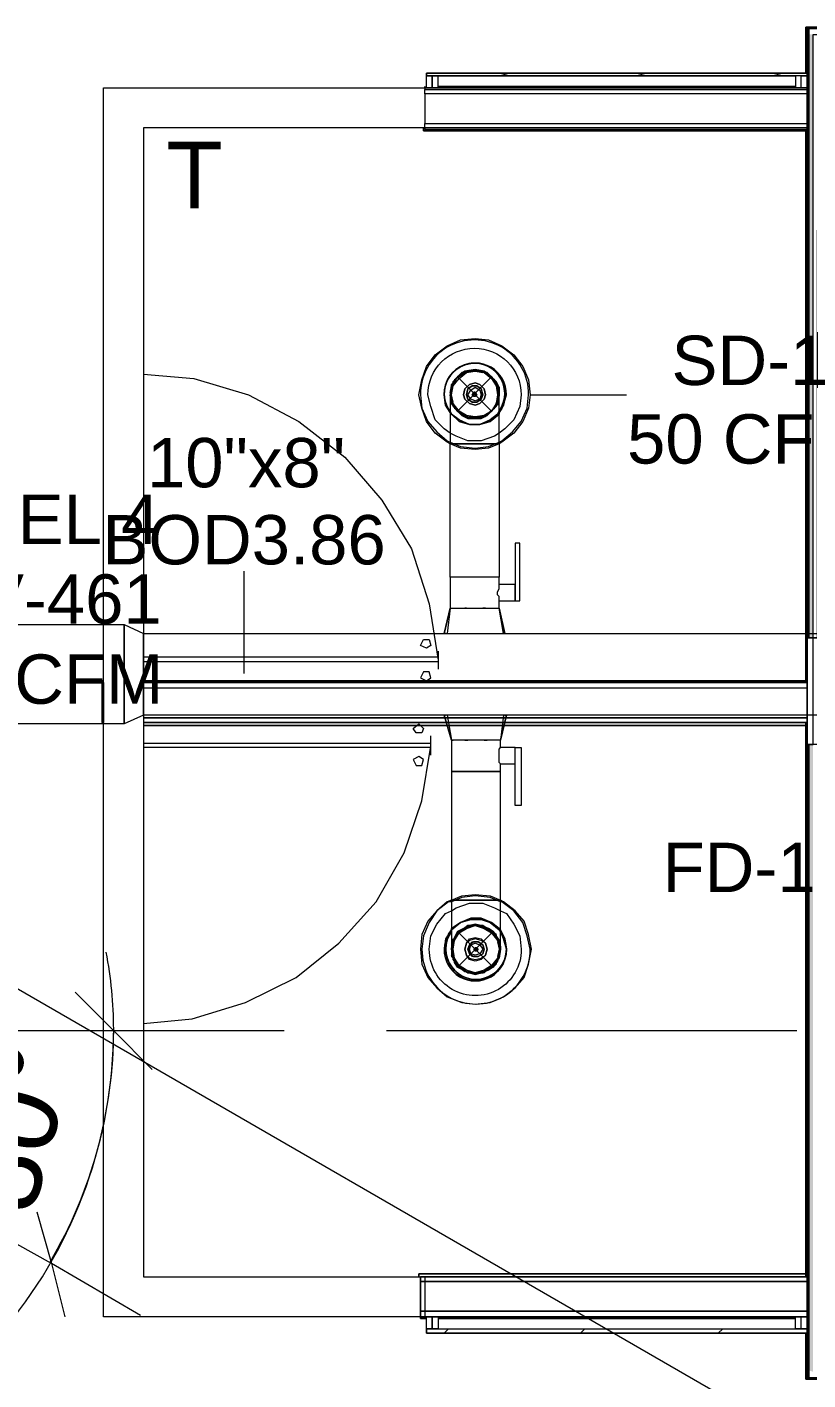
# Model space of a CAD drawing. Header units: metres. Extents: x 29 to 268, y -7 to 151.
# Drawn here: x 86.221 to 88.637, y 42.128 to 46.311 of the extents above; entities that cross this region are included whole.
import ezdxf

# ---------------------------------------------------------------- set-up
doc = ezdxf.new("R2010")
doc.units = ezdxf.units.M
doc.layers.add('HVAC - Ductos', color=5, linetype='Continuous', lineweight=50)
doc.layers.add('PDF2_Geometry', color=7, linetype='Continuous', true_color=0xaaaaaa)
doc.layers.add('PDF2_Solid Fills', color=7, linetype='Continuous', true_color=0xffffff)
doc.layers.add('PDF2_Text', color=7, linetype='Continuous')
doc.styles.add('PDF Helvetica', font='')
doc.styles.get('PDF Helvetica').set_extended_font_data('Helvetica')

msp = doc.modelspace()

# ---------------------------------------------------------------- hatches: boundary and pattern name
at = {"layer": 'PDF2_Solid Fills', "lineweight": 0, "transparency": 33554559}
h = msp.add_hatch(color=256, dxfattribs=at)
h.paths.add_polyline_path([(88.639, 44.4222), (88.6528, 44.4222), (88.6528, 46.2876), (88.639, 46.2876)])
h.paths.add_polyline_path([(88.639, 42.158), (88.6528, 42.1534), (88.6528, 42.1534), (88.6528, 44.0922), (88.639, 44.0922), (88.6344, 42.1855), (88.6344, 42.158)])

# ---------------------------------------------------------------- linework, layer by layer
at = {"layer": 'HVAC - Ductos', "lineweight": 0}
for points in [[(87.5299, 44.6101), (87.5299, 45.0226), (87.5207, 45.0272), (87.484, 45.0547), (87.4565, 45.0914), (87.4428, 45.1326), (87.4336, 45.1738), (87.4428, 45.2197), (87.4565, 45.261), (87.484, 45.2976), (87.5207, 45.3251), (87.562, 45.3434), (87.6078, 45.348), (87.649, 45.3434), (87.6903, 45.3251), (87.727, 45.2976), (87.7544, 45.261), (87.7728, 45.2197), (87.7774, 45.1738), (87.7728, 45.1326), (87.7544, 45.0914), (87.727, 45.0547), (87.6903, 45.0272), (87.6811, 45.0226), (87.6811, 44.6101), (87.672, 44.6101), (87.6582, 44.6101), (87.6444, 44.6101), (87.6261, 44.6101), (87.6078, 44.6101), (87.5848, 44.6101), (87.5665, 44.6101), (87.5528, 44.6101), (87.539, 44.6101), (87.5344, 44.6101)], [(87.672, 45.1464), (87.6582, 45.1234), (87.6353, 45.1096), (87.6078, 45.1051), (87.5803, 45.1096), (87.5574, 45.1234), (87.539, 45.1464), (87.5344, 45.1738), (87.539, 45.2014), (87.5574, 45.2242), (87.5803, 45.2426), (87.6078, 45.2472), (87.6353, 45.2426), (87.6582, 45.2242), (87.672, 45.2014), (87.6765, 45.1738)], [(87.6765, 45.1555), (87.672, 45.1372), (87.6582, 45.1234), (87.6444, 45.1096), (87.6261, 45.1051), (87.6078, 45.1005), (87.5848, 45.1051), (87.5711, 45.1096), (87.5528, 45.1234), (87.5436, 45.1372), (87.5344, 45.1555), (87.5344, 45.1738), (87.5344, 45.1968), (87.5436, 45.2105), (87.5528, 45.2288), (87.5711, 45.238), (87.5848, 45.2472), (87.6078, 45.2472), (87.6261, 45.2472), (87.6444, 45.238), (87.6582, 45.2288), (87.672, 45.2105), (87.6765, 45.1968), (87.6811, 45.1738)], [(87.5115, 45.1738), (87.5161, 45.1418), (87.5299, 45.1188), (87.5161, 45.1418)], [(87.5344, 45.1464), (87.5528, 45.1234), (87.5344, 45.1464), (87.5299, 45.1738)], [(87.5757, 45.1922), (87.5711, 45.1738), (87.5757, 45.1922), (87.5894, 45.206), (87.6078, 45.2105), (87.6215, 45.206), (87.6353, 45.1922), (87.6398, 45.1738), (87.6353, 45.1922), (87.6215, 45.206), (87.6078, 45.2105), (87.5894, 45.206)], [(87.6353, 45.1601), (87.6398, 45.1738), (87.6353, 45.1601), (87.6215, 45.1464), (87.6078, 45.1418), (87.5894, 45.1464), (87.5757, 45.1601), (87.5711, 45.1738), (87.5757, 45.1601), (87.5894, 45.1464), (87.6078, 45.1418), (87.6215, 45.1464)], [(87.5848, 45.1922), (87.5803, 45.1738), (87.5848, 45.1922), (87.5986, 45.2014), (87.6124, 45.2014), (87.6261, 45.1922), (87.6307, 45.1738), (87.6261, 45.1922), (87.6124, 45.2014), (87.5986, 45.2014)], [(87.6261, 45.1601), (87.6307, 45.1738), (87.6261, 45.1601), (87.6124, 45.151), (87.5986, 45.151), (87.5848, 45.1601), (87.5803, 45.1738), (87.5848, 45.1601), (87.5986, 45.151), (87.6124, 45.151)], [(87.6215, 45.1601), (87.6078, 45.1555), (87.594, 45.1601), (87.5848, 45.1738), (87.594, 45.1876), (87.6078, 45.1968), (87.6215, 45.1876), (87.6261, 45.1738)], [(87.6032, 45.1784), (87.5986, 45.1738), (87.6032, 45.183), (87.6078, 45.183), (87.6124, 45.1738), (87.6078, 45.1784)], [(87.6078, 45.1693), (87.6124, 45.1738), (87.6078, 45.1693), (87.6032, 45.1693), (87.5986, 45.1738), (87.6032, 45.1693)], [(87.6078, 45.1005), (87.6353, 45.1051), (87.6582, 45.1234), (87.6765, 45.1464), (87.6582, 45.1234), (87.6353, 45.1051), (87.6078, 45.1005), (87.5757, 45.1051)], [(87.6536, 45.0914), (87.6215, 45.0822), (87.5894, 45.0822), (87.5574, 45.0914), (87.5344, 45.1142), (87.5299, 45.1188), (87.5344, 45.1142), (87.5299, 45.1234), (87.5344, 45.1142), (87.5574, 45.096), (87.5894, 45.0822), (87.6215, 45.0822), (87.6536, 45.096), (87.6765, 45.1142), (87.6811, 45.1234), (87.6765, 45.1142), (87.6536, 45.096), (87.6215, 45.0822), (87.5894, 45.0822), (87.5574, 45.096), (87.5344, 45.1142), (87.5574, 45.0914), (87.5894, 45.0822), (87.6215, 45.0822), (87.6536, 45.0914), (87.6811, 45.1142), (87.6811, 45.1188), (87.6811, 45.1142)], [(87.6398, 44.5139), (87.6353, 44.5139), (87.6307, 44.5139), (87.6353, 44.5139)], [(85.6094, 44.4634), (86.5215, 44.4634), (86.5215, 44.1564), (85.6094, 44.1564)], [(86.5215, 44.4634), (86.5811, 44.4359), (86.5811, 44.1838), (86.5215, 44.1564)], [(88.6711, 44.1838), (86.5811, 44.1838), (86.5811, 44.4359), (88.6711, 44.4359)], [(87.5757, 44.1059), (87.5803, 44.1059), (87.5848, 44.1059), (87.5803, 44.1059)], [(87.7498, 43.9042), (87.7315, 43.9042), (87.7315, 44.083), (87.7498, 44.083)], [(87.594, 43.5559), (87.6261, 43.5559), (87.6582, 43.5422), (87.6811, 43.5238), (87.6857, 43.5193), (87.6811, 43.5238), (87.6582, 43.5422), (87.6261, 43.5559), (87.594, 43.5559), (87.562, 43.5422), (87.5344, 43.5238), (87.5344, 43.5193), (87.562, 43.5422)], [(87.5344, 43.5193), (87.5344, 43.5147), (87.5344, 43.5193), (87.5344, 43.5238), (87.562, 43.5422)], [(87.6811, 43.5193), (87.6536, 43.5422), (87.6261, 43.5513), (87.594, 43.5513), (87.562, 43.5422), (87.594, 43.5513), (87.6261, 43.5513), (87.6536, 43.5422), (87.6811, 43.5193), (87.6857, 43.5147)], [(85.8615, 43.5284), (88.5611, 41.9701), (87.8736, 40.783), (85.1786, 42.3413)], [(87.5436, 43.4872), (87.5574, 43.5101), (87.5803, 43.5238), (87.6078, 43.533), (87.6353, 43.5238), (87.6582, 43.5101), (87.6765, 43.4872), (87.6811, 43.4596), (87.6765, 43.4322), (87.6582, 43.4093), (87.6353, 43.3955), (87.6078, 43.3863), (87.5803, 43.3955), (87.5574, 43.4093), (87.5436, 43.4322), (87.539, 43.4596)], [(87.5803, 43.478), (87.5757, 43.4596), (87.5803, 43.478), (87.5894, 43.4918), (87.6078, 43.4963), (87.6261, 43.4918), (87.6398, 43.478), (87.6444, 43.4596), (87.6398, 43.478), (87.6261, 43.4872), (87.6078, 43.4918), (87.5894, 43.4872)], [(87.704, 43.4596), (87.6995, 43.4918), (87.6857, 43.5193), (87.6995, 43.4918)], [(87.5344, 43.4596), (87.539, 43.4322)], [(87.6398, 43.4413), (87.6444, 43.4596), (87.6398, 43.4413), (87.6261, 43.4276), (87.6078, 43.423), (87.5894, 43.4276), (87.5803, 43.4413), (87.5757, 43.4596), (87.5803, 43.4413), (87.5894, 43.4322), (87.6078, 43.4276), (87.6261, 43.4322)], [(87.5894, 43.4734), (87.5848, 43.4596), (87.5894, 43.4734), (87.5986, 43.4826), (87.617, 43.4826), (87.6307, 43.4734), (87.6353, 43.4596), (87.6307, 43.4734), (87.617, 43.4826), (87.6032, 43.4826)], [(87.6307, 43.4459), (87.6353, 43.4596), (87.6307, 43.4459), (87.617, 43.4368), (87.5986, 43.4368), (87.5894, 43.4459), (87.5848, 43.4596), (87.5894, 43.4459), (87.6032, 43.4368), (87.617, 43.4368)], [(87.594, 43.4734), (87.6078, 43.478), (87.6215, 43.4734), (87.6307, 43.4596), (87.6215, 43.4459), (87.6078, 43.4413), (87.594, 43.4459), (87.5894, 43.4596)], [(87.6078, 43.4642), (87.6032, 43.4596), (87.6078, 43.4642), (87.6124, 43.4642), (87.617, 43.4596), (87.6124, 43.455), (87.6078, 43.455), (87.6032, 43.4596), (87.6078, 43.455), (87.6124, 43.455), (87.6124, 43.4596), (87.6124, 43.4642)]]:
    msp.add_lwpolyline(points, close=True, dxfattribs=at)
for points in [[(87.6811, 45.0272), (87.6903, 45.0318), (87.7224, 45.0593), (87.7498, 45.0914), (87.7682, 45.1326), (87.7728, 45.1738, 1.013813), (87.4382, 45.1738), (87.4428, 45.1326), (87.4611, 45.0914), (87.4886, 45.0593), (87.5207, 45.0318), (87.5299, 45.0272)], [(87.5299, 45.0547), (87.5115, 45.0684), (87.484, 45.096), (87.4702, 45.1372), (87.4611, 45.1738, -0.994854), (87.7498, 45.1738), (87.7452, 45.1372), (87.727, 45.096), (87.6995, 45.0684), (87.6811, 45.0547)], [(87.5344, 43.6063), (87.5253, 43.6063), (87.4886, 43.5788), (87.4656, 43.5422), (87.4474, 43.5009), (87.4428, 43.4596, 1.013399), (87.7774, 43.4596), (87.7682, 43.5009), (87.7544, 43.5422), (87.727, 43.5788), (87.6903, 43.6063), (87.6857, 43.6063)], [(87.6857, 43.5788), (87.704, 43.5697), (87.727, 43.5376), (87.7452, 43.5009), (87.7498, 43.4596, -1.008089), (87.4656, 43.4596), (87.4702, 43.5009), (87.4886, 43.5376), (87.5161, 43.5697), (87.5344, 43.5788)], [(86.2924, 42.4926, 0.134174), (86.4894, 43.2122, 0.044301), (86.4665, 43.4505)]]:
    msp.add_lwpolyline(points, format="xyb", dxfattribs=at)
for points in [[(87.6811, 45.1188), (87.6949, 45.1418), (87.704, 45.1738, 1.019073), (87.5115, 45.1738), (87.5161, 45.1418), (87.5299, 45.1234, -1.404563), (87.6995, 45.1738), (87.6949, 45.1418), (87.6811, 45.1234, 1.404431), (87.5115, 45.1738, -1.420332)], [(87.5344, 43.5193), (87.5161, 43.4918), (87.5115, 43.4596, 1.018371), (87.704, 43.4596), (87.6949, 43.4918), (87.6857, 43.5147, -1.368662), (87.5161, 43.4596), (87.5207, 43.4918), (87.5344, 43.5147, 1.368662), (87.704, 43.4596, -1.435115)]]:
    msp.add_lwpolyline(points, format="xyb", close=True, dxfattribs=at)
for points in [[(87.672, 45.206), (87.6582, 45.2288), (87.6353, 45.2426), (87.6353, 45.2472), (87.6078, 45.2518), (87.5848, 45.2472), (87.5665, 45.2426), (87.5528, 45.2288), (87.539, 45.2151), (87.5344, 45.1968), (87.5299, 45.1738), (87.5299, 45.1693), (87.5344, 45.1555), (87.539, 45.1372), (87.5528, 45.1234), (87.5665, 45.1096), (87.5848, 45.1005), (87.6078, 45.1005), (87.5803, 45.1051), (87.5757, 45.1051), (87.5528, 45.1234), (87.5757, 45.1051)], [(87.5299, 45.1784), (87.5344, 45.2014), (87.539, 45.206), (87.5528, 45.2288), (87.5757, 45.2426), (87.5803, 45.2472), (87.6032, 45.2518)], [(87.539, 45.206), (87.5344, 45.206), (87.5344, 45.2014), (87.5344, 45.206), (87.539, 45.206), (87.539, 45.2151), (87.5528, 45.2288), (87.5665, 45.2426), (87.5757, 45.2426), (87.5757, 45.2472), (87.5803, 45.2472), (87.5757, 45.2472), (87.5757, 45.2426)], [(87.5528, 45.2288), (87.5344, 45.206)], [(87.539, 45.206), (87.5528, 45.2288), (87.5757, 45.2426)], [(87.5757, 45.2472), (87.5528, 45.2288)], [(87.6078, 45.2518), (87.5757, 45.2472)], [(87.5803, 45.2472), (87.5848, 45.2472), (87.6078, 45.2518), (87.6261, 45.2472), (87.6307, 45.2472), (87.6353, 45.2472), (87.6398, 45.2426), (87.6353, 45.2472), (87.6307, 45.2472)], [(87.5803, 45.2426), (87.6078, 45.2472), (87.6307, 45.2426)], [(87.6398, 45.1051), (87.6353, 45.1051), (87.6307, 45.1051), (87.6078, 45.1005), (87.6261, 45.1005), (87.6444, 45.1096), (87.6582, 45.1234), (87.672, 45.1372), (87.6811, 45.1555), (87.6811, 45.1693), (87.6811, 45.1738), (87.6811, 45.1968), (87.672, 45.2151), (87.6582, 45.2288), (87.6444, 45.2426), (87.6261, 45.2472), (87.6078, 45.2518), (87.6307, 45.2472)], [(87.6811, 45.1738), (87.6765, 45.206), (87.6582, 45.2288), (87.6353, 45.2472)], [(87.6353, 45.2426), (87.6444, 45.2426), (87.6582, 45.2288), (87.672, 45.2151), (87.6765, 45.206), (87.6765, 45.2014), (87.6811, 45.1968), (87.6811, 45.1738), (87.6811, 45.1693)], [(87.6398, 45.2426), (87.6582, 45.2288), (87.6765, 45.206), (87.6765, 45.2014), (87.6811, 45.1738), (87.6765, 45.151), (87.6765, 45.1464), (87.6765, 45.1418)], [(87.6444, 45.2426), (87.6444, 45.2426)], [(87.5344, 45.206), (87.5299, 45.1738)], [(87.5344, 45.2014), (87.5344, 45.1968), (87.5299, 45.1738), (87.5299, 45.1693)], [(87.5299, 45.1738), (87.5299, 45.1738)], [(87.5299, 45.1738), (87.5299, 45.1693), (87.5299, 45.151), (87.5299, 45.1234), (87.5299, 45.0822), (87.5299, 45.041), (87.5299, 45.0226), (87.5344, 45.0226), (87.539, 45.0226), (87.5528, 45.0226), (87.5665, 45.0226), (87.5848, 45.0226), (87.6078, 45.0226), (87.6261, 45.0226), (87.6444, 45.0226), (87.6582, 45.0226), (87.672, 45.0226), (87.6811, 45.0226), (87.6811, 45.0684), (87.6811, 45.1051), (87.6811, 45.1418), (87.6811, 45.1647), (87.6811, 45.1738)], [(87.5344, 45.206), (87.5344, 45.206)], [(87.539, 45.151), (87.5344, 45.1738), (87.539, 45.2014)], [(87.6765, 45.206), (87.6765, 45.2014)], [(87.6765, 45.2014), (87.6811, 45.1784)], [(87.6811, 45.1738), (87.6765, 45.1464), (87.6811, 45.1738)], [(87.7774, 45.1738), (88.0753, 45.1738)], [(87.539, 45.1418), (87.5344, 45.1464), (87.5344, 45.151)], [(87.5757, 45.1096), (87.5528, 45.1234), (87.539, 45.1464)], [(87.672, 45.1464), (87.6582, 45.1234), (87.6398, 45.1096)], [(87.5757, 45.1051), (87.5757, 45.1051)], [(87.6811, 45.0547), (87.6674, 45.0455), (87.6261, 45.0318), (87.5848, 45.0318), (87.5482, 45.0455), (87.5299, 45.0547)], [(87.5299, 45.0272), (87.562, 45.0134), (87.6078, 45.0088), (87.649, 45.0134), (87.6811, 45.0272)], [(87.6811, 45.0226), (87.649, 45.0088), (87.6078, 45.0042), (87.562, 45.0088), (87.5299, 45.0226)], [(87.6811, 45.0226), (87.672, 45.0226), (87.6582, 45.0226), (87.6444, 45.0226), (87.6261, 45.0226), (87.6078, 45.0226), (87.5848, 45.0226), (87.5665, 45.0226), (87.5528, 45.0226), (87.539, 45.0226), (87.5344, 45.0226), (87.5299, 45.0226)], [(87.5299, 44.5139), (87.5344, 44.5139), (87.539, 44.5139), (87.5528, 44.5139), (87.5665, 44.5139), (87.5848, 44.5139), (87.6078, 44.5139), (87.6261, 44.5139), (87.6444, 44.5139), (87.6582, 44.5139), (87.672, 44.5139), (87.6765, 44.5139), (87.6811, 44.5139), (87.6811, 44.5368), (87.7315, 44.5368), (87.7452, 44.5368), (87.7452, 44.7155), (87.7315, 44.7155), (87.7315, 44.5368), (87.7315, 44.5414), (87.7315, 44.5459), (87.7315, 44.5505), (87.7315, 44.5551), (87.7315, 44.5596), (87.7315, 44.5688), (87.7315, 44.5734), (87.7315, 44.578), (87.7315, 44.5826), (87.7315, 44.5872), (87.6811, 44.5872), (87.6811, 44.6101), (87.672, 44.6101), (87.6582, 44.6101), (87.6444, 44.6101), (87.6261, 44.6101), (87.6078, 44.6101), (87.5848, 44.6101), (87.5665, 44.6101), (87.5528, 44.6101), (87.539, 44.6101), (87.5344, 44.6101), (87.5299, 44.6101), (87.5299, 44.5139), (87.5115, 44.4359), (87.5299, 44.5139), (87.5207, 44.4359), (87.5299, 44.4359)], [(86.8928, 44.3122), (86.8928, 44.6284)], [(87.6811, 44.5368), (87.6811, 44.5414), (87.6811, 44.5505), (87.6765, 44.5551), (87.6765, 44.5642), (87.6811, 44.5734), (87.6811, 44.5826), (87.6811, 44.5872)], [(87.5344, 44.5139), (87.5344, 44.5139)], [(87.5528, 44.5139), (87.5528, 44.5139)], [(87.5711, 44.5139), (87.5757, 44.5139), (87.5803, 44.5139), (87.5757, 44.5139)], [(87.6032, 44.5139), (87.6078, 44.5139)], [(87.6444, 44.5139), (87.6582, 44.5139)], [(87.672, 44.5139), (87.6765, 44.5139)], [(87.6995, 44.4359), (87.6811, 44.5139), (87.6995, 44.4359)], [(87.6811, 44.5139), (87.6811, 44.5139)], [(87.6949, 44.4359), (87.6811, 44.5139)], [(87.5161, 44.4359), (87.5115, 44.4359), (87.5161, 44.4359)], [(87.5161, 44.4359), (87.5115, 44.4359), (87.5161, 44.4359)], [(87.5344, 44.4359), (87.5528, 44.4359), (87.5574, 44.4359), (87.562, 44.4359), (87.5711, 44.4359), (87.5848, 44.4359), (87.5894, 44.4359), (87.594, 44.4359), (87.617, 44.4359), (87.6215, 44.4359), (87.6261, 44.4359), (87.6398, 44.4359), (87.649, 44.4359), (87.6536, 44.4359), (87.6582, 44.4359), (87.6765, 44.4359)], [(87.6811, 44.4359), (87.6903, 44.4359), (87.6949, 44.4359), (87.6995, 44.4359)], [(87.6995, 44.4359), (87.6995, 44.4359)], [(87.6995, 44.1838), (87.704, 44.1838), (87.6857, 44.1059), (87.6811, 44.1059), (87.6765, 44.1059), (87.6628, 44.1059), (87.6444, 44.1059), (87.6261, 44.1059), (87.6078, 44.1059), (87.5894, 44.1059), (87.5711, 44.1059), (87.5528, 44.1059), (87.5436, 44.1059), (87.539, 44.1059), (87.5344, 44.1059), (87.5344, 44.0096), (87.5436, 44.0096), (87.5528, 44.0096), (87.5711, 44.0096), (87.5894, 44.0096), (87.6078, 44.0096), (87.6261, 44.0096), (87.6444, 44.0096), (87.6628, 44.0096), (87.6765, 44.0096), (87.6811, 44.0096), (87.6857, 44.0096), (87.6811, 44.0096), (87.6765, 44.0096), (87.6628, 44.0096), (87.6444, 44.0096), (87.6261, 44.0096), (87.6078, 44.0096), (87.5894, 44.0096), (87.5711, 44.0096), (87.5528, 44.0096), (87.5436, 44.0096), (87.5344, 44.0096), (87.5344, 43.6109), (87.5207, 43.6063), (87.4886, 43.5788), (87.4611, 43.5468), (87.4428, 43.5055), (87.4382, 43.4596), (87.4428, 43.4139), (87.4611, 43.3726), (87.4886, 43.3405), (87.5207, 43.313), (87.5665, 43.2947), (87.6078, 43.2901), (87.6536, 43.2947), (87.6949, 43.313), (87.7315, 43.3405), (87.759, 43.3726), (87.7728, 43.4139), (87.782, 43.4596), (87.7728, 43.5055), (87.759, 43.5468), (87.7315, 43.5788), (87.6949, 43.6063), (87.6857, 43.6109), (87.6857, 44.0096), (87.6857, 44.0326), (87.7315, 44.0326), (87.7315, 44.0372), (87.7315, 44.0418), (87.7315, 44.0464), (87.7315, 44.0509), (87.7315, 44.0601), (87.7315, 44.0647), (87.7315, 44.0693), (87.7315, 44.0784), (87.7315, 44.083), (87.6857, 44.083), (87.6857, 44.1059), (87.6811, 44.1059), (87.6765, 44.1059)], [(87.5344, 44.1838), (87.5253, 44.1838), (87.5207, 44.1838), (87.5161, 44.1838), (87.5115, 44.1838), (87.5161, 44.1838), (87.5115, 44.1838), (87.5161, 44.1838)], [(87.5115, 44.1838), (87.5344, 44.1059), (87.5115, 44.1838)], [(87.5207, 44.1838), (87.5344, 44.1059), (87.539, 44.1059)], [(87.5574, 44.1838), (87.5528, 44.1838), (87.539, 44.1838)], [(87.6949, 44.1838), (87.6857, 44.1059), (87.704, 44.1838), (87.6995, 44.1838), (87.6949, 44.1838), (87.6811, 44.1838), (87.6628, 44.1838), (87.6582, 44.1838), (87.6536, 44.1838), (87.6444, 44.1838), (87.6307, 44.1838), (87.6261, 44.1838), (87.6215, 44.1838), (87.5986, 44.1838), (87.594, 44.1838), (87.5894, 44.1838), (87.5757, 44.1838), (87.5665, 44.1838), (87.562, 44.1838)], [(87.5574, 44.1059), (87.5528, 44.1059)], [(87.6124, 44.1059), (87.6078, 44.1059)], [(87.6628, 44.1059), (87.6398, 44.1059), (87.6353, 44.1059), (87.6398, 44.1059), (87.6444, 44.1059)], [(87.6857, 44.0326), (87.6811, 44.0372), (87.6811, 44.0464), (87.6811, 44.0555), (87.6811, 44.0647), (87.6811, 44.0693), (87.6811, 44.0784), (87.6857, 44.083)], [(87.5344, 43.6109), (87.5665, 43.6246), (87.6078, 43.6292), (87.6536, 43.6246), (87.6857, 43.6109)], [(87.6857, 43.6063), (87.6536, 43.6201), (87.6078, 43.6246), (87.5665, 43.6201), (87.5344, 43.6063)], [(87.6857, 43.4596), (87.6857, 43.4642), (87.6857, 43.4826), (87.6857, 43.5147), (87.6857, 43.5513), (87.6857, 43.5926), (87.6857, 43.6109), (87.6811, 43.6109), (87.6765, 43.6109), (87.6628, 43.6109), (87.6444, 43.6109), (87.6261, 43.6109), (87.6078, 43.6109), (87.5894, 43.6109), (87.5711, 43.6109), (87.5528, 43.6109), (87.5436, 43.6109), (87.5344, 43.6109), (87.5344, 43.5697), (87.5344, 43.5284), (87.5344, 43.4963), (87.5344, 43.4734), (87.5344, 43.4596)], [(87.5344, 43.6109), (87.5436, 43.6109), (87.5528, 43.6109), (87.5711, 43.6109), (87.5894, 43.6109), (87.6078, 43.6109), (87.6261, 43.6109), (87.6444, 43.6109), (87.6628, 43.6109), (87.6765, 43.6109), (87.6811, 43.6109), (87.6857, 43.6109)], [(87.5344, 43.5788), (87.5482, 43.588), (87.5894, 43.6018), (87.6307, 43.6018), (87.6674, 43.588), (87.6857, 43.5788)], [(87.5757, 43.5284), (87.5803, 43.5284), (87.5848, 43.5284), (87.6078, 43.533), (87.6261, 43.5284), (87.6444, 43.5238), (87.6628, 43.5101), (87.672, 43.4963), (87.6811, 43.478), (87.6765, 43.4963), (87.6628, 43.5147), (87.649, 43.5238), (87.6261, 43.533), (87.6078, 43.5376), (87.5894, 43.533), (87.5711, 43.5238), (87.5528, 43.5147), (87.5436, 43.4963), (87.5344, 43.478), (87.5344, 43.4688)], [(87.539, 43.4368), (87.5344, 43.4596), (87.539, 43.478), (87.5436, 43.4963), (87.5574, 43.5101), (87.5711, 43.5238), (87.5894, 43.5284), (87.6078, 43.533), (87.6353, 43.5284), (87.6398, 43.5284), (87.6078, 43.5376), (87.6398, 43.5284), (87.6628, 43.5147), (87.6811, 43.4872), (87.6765, 43.4918), (87.6628, 43.5101), (87.6398, 43.5238)], [(87.539, 43.4872), (87.5528, 43.5147), (87.5803, 43.5284), (87.6078, 43.5376), (87.5803, 43.5284), (87.5528, 43.5147), (87.539, 43.4872), (87.5344, 43.4596), (87.5344, 43.4642)], [(87.5436, 43.4918), (87.5574, 43.5101), (87.5757, 43.5238)], [(87.6398, 43.5284), (87.6398, 43.5284)], [(87.6811, 43.4872), (87.6628, 43.5147), (87.6398, 43.5284)], [(87.539, 43.4826), (87.5344, 43.4596), (87.539, 43.4872), (87.539, 43.4918)], [(87.6857, 43.4688), (87.6811, 43.478), (87.6811, 43.4596), (87.6811, 43.4413), (87.672, 43.423), (87.6628, 43.4093), (87.6444, 43.3955), (87.6261, 43.3863), (87.6078, 43.3863), (87.5894, 43.3863), (87.5711, 43.3955), (87.5574, 43.4093), (87.5436, 43.423), (87.5344, 43.4413)], [(87.5344, 43.4688), (87.5344, 43.4596), (87.5344, 43.4413)], [(87.5436, 43.4184), (87.5436, 43.423), (87.539, 43.4413), (87.5344, 43.4596), (87.5344, 43.4413), (87.5344, 43.4368)], [(87.5344, 43.4596), (87.5344, 43.4596)], [(87.539, 43.4872), (87.539, 43.4872)], [(87.5574, 43.4047), (87.5757, 43.3909), (87.5803, 43.3909), (87.6078, 43.3818), (87.6261, 43.3863), (87.6444, 43.3955), (87.6628, 43.4047), (87.6811, 43.4322), (87.6857, 43.4596), (87.6811, 43.4322), (87.6765, 43.4276), (87.6628, 43.4093), (87.6398, 43.3955)], [(87.6765, 43.4826), (87.6811, 43.4596), (87.6765, 43.4368)], [(87.6857, 43.4688), (87.6857, 43.4596), (87.6811, 43.4413), (87.6811, 43.4322), (87.6765, 43.4276), (87.6765, 43.423)], [(87.6857, 43.4642), (87.6857, 43.4596), (87.6811, 43.4413), (87.6765, 43.423)], [(87.6811, 43.4872), (87.6811, 43.4872)], [(87.6857, 43.4596), (87.6811, 43.4872), (87.6857, 43.4596)], [(87.6857, 43.4596), (87.6857, 43.4596)], [(87.6857, 43.4596), (87.6857, 43.4596)], [(87.5436, 43.423), (87.539, 43.4276), (87.539, 43.4322), (87.5344, 43.4368)], [(87.5436, 43.423), (87.5528, 43.4047), (87.539, 43.4322), (87.539, 43.4276), (87.5528, 43.4047)], [(87.539, 43.4276), (87.539, 43.4322)], [(87.5757, 43.3955), (87.5574, 43.4093), (87.5436, 43.4276)], [(87.5757, 43.3909), (87.5803, 43.3909), (87.5848, 43.3863), (87.5803, 43.3909), (87.5757, 43.3909), (87.5711, 43.3955), (87.5528, 43.4047), (87.5436, 43.4184)], [(87.6765, 43.4276), (87.6628, 43.4047), (87.6398, 43.3909), (87.6078, 43.3818), (87.5894, 43.3863), (87.5711, 43.3955), (87.5528, 43.4047), (87.5803, 43.3909)], [(87.672, 43.4184), (87.6765, 43.423), (87.6628, 43.4047), (87.6398, 43.3909), (87.6353, 43.3909), (87.6078, 43.3863), (87.5848, 43.3909)], [(87.672, 43.4184), (87.6628, 43.4047), (87.649, 43.3955), (87.6398, 43.3909), (87.6353, 43.3863), (87.6398, 43.3909)], [(87.6811, 43.4322), (87.6765, 43.4276)], [(87.5803, 43.3909), (87.5894, 43.3863), (87.6078, 43.3818), (87.6261, 43.3863), (87.6353, 43.3909)], [(87.6353, 43.3863), (87.6078, 43.3818), (87.5848, 43.3863)], [(87.5894, 43.3863), (87.5894, 43.3863)], [(86.3702, 43.3268), (86.4894, 43.2076), (86.6086, 43.0884)], [(86.8057, 43.2076), (86.4894, 43.2076), (86.2511, 43.2076)], [(86.2511, 42.6484), (86.2969, 42.488), (86.3382, 42.323)], [(86.5719, 42.3276), (86.2969, 42.488), (86.0906, 42.6026)], [(86.2969, 42.488), (86.2969, 42.488)]]:
    msp.add_lwpolyline(points, dxfattribs=at)
at = {"layer": 'HVAC - Ductos', "color": 7, "lineweight": 0}
msp.add_arc((85.0396, 43.2164), 1.4498, 320.5671, 359.8339, dxfattribs=at)
at = {"layer": 'PDF2_Geometry', "lineweight": 0}
for points in [[(88.9278, 46.306), (88.6344, 46.306), (88.9278, 46.306), (88.9278, 46.3106), (88.6299, 46.3106), (88.6344, 46.306), (88.639, 46.306), (91.742, 46.306), (91.742, 46.1226), (93.204, 46.1226)], [(91.7466, 46.1684), (91.7466, 46.1593), (92.8558, 46.1593), (92.8558, 46.1684), (91.7466, 46.1684), (91.7466, 46.3106), (89.9407, 46.3106), (89.9407, 46.306), (88.9278, 46.306), (88.9278, 46.3106), (88.6299, 46.3106), (88.6344, 46.306), (88.6344, 46.2876), (88.639, 46.2876)], [(88.6344, 46.0905), (88.6344, 46.2876), (88.6344, 46.306), (88.639, 46.306), (88.639, 46.2876), (88.639, 46.0905), (88.639, 44.4222), (88.6528, 44.4222), (88.6666, 44.4222), (88.6666, 44.468), (88.6666, 44.8714), (88.6666, 45.2792), (88.6666, 45.6826)], [(91.742, 46.306), (88.6344, 46.306), (91.742, 46.306)], [(91.7466, 42.1305), (88.6299, 42.1305), (88.6344, 42.1351), (88.6344, 42.1809), (88.6344, 42.1351), (88.639, 42.1351), (88.639, 42.1534), (88.639, 42.355), (88.639, 44.0922), (88.6528, 44.0922), (88.6528, 44.4222), (88.6528, 46.0905), (88.6528, 46.2738), (88.6528, 46.2876), (91.7236, 46.2876)], [(88.6344, 46.1684), (88.6344, 46.1593), (87.4565, 46.1593), (87.4565, 46.1684), (88.6344, 46.1684), (87.4565, 46.1684), (87.4565, 46.1593)], [(87.4748, 46.1226), (87.4748, 46.1593), (87.4932, 46.1593)], [(88.6161, 46.1593), (88.6344, 46.1593), (88.6344, 46.1226), (88.6161, 46.1226), (88.6161, 46.1593), (88.5978, 46.1593), (88.5978, 46.1226), (87.4932, 46.1226), (87.4932, 46.1593), (88.5978, 46.1593)], [(87.7132, 46.1684), (87.6857, 46.1593)], [(88.1394, 46.1684), (88.1074, 46.1593)], [(88.5611, 46.1684), (88.529, 46.1593)], [(88.6344, 44.1746), (86.5811, 44.1746), (88.6344, 44.1746), (88.6344, 44.2664), (86.5811, 44.2664), (86.5811, 44.2846), (88.6344, 44.2846), (88.6344, 44.1609), (86.5811, 44.1609), (86.5811, 42.4467), (87.452, 42.4467), (87.452, 42.323), (86.4574, 42.323), (86.4574, 42.4467), (86.4574, 46.1226), (86.5811, 46.1226), (87.452, 46.1226), (87.452, 46.118), (88.6344, 46.118)], [(88.6344, 45.9943), (87.452, 45.9943), (87.452, 45.9988), (87.452, 45.9943), (88.6344, 45.9943), (88.6344, 46.1226), (87.452, 46.1226), (87.452, 46.1272), (87.452, 46.1226), (88.6344, 46.1226)], [(88.5978, 46.1226), (87.4932, 46.1226)], [(89.9407, 46.0905), (91.5266, 46.0905), (91.5174, 46.0814), (89.9407, 46.0814), (89.9407, 46.0905), (91.5266, 46.0905), (88.8544, 46.0905), (88.8544, 44.4222), (88.6344, 44.4222), (88.6344, 44.0922), (88.639, 44.0922), (88.639, 42.1351), (88.6344, 42.1351), (88.6344, 44.0922)], [(88.8544, 44.0922), (88.8544, 44.4222), (88.8544, 44.0922), (88.8544, 44.4222), (88.8544, 46.0905), (88.8544, 44.4222), (88.8544, 44.0922), (88.6344, 44.0922), (88.6344, 44.4222)], [(88.6344, 45.9988), (87.452, 45.9988), (87.452, 46.0126), (88.6344, 46.0126), (88.6344, 45.9988), (87.452, 45.9988), (86.5811, 45.9988), (86.5811, 44.2846), (88.6344, 44.2846), (88.6344, 44.2664), (86.5811, 44.2664), (86.5811, 44.1746), (86.5811, 44.1609), (88.6344, 44.1609), (88.6344, 44.1746)], [(87.452, 45.9988), (87.452, 45.9988)], [(86.5811, 45.238), (86.7369, 45.2242), (86.9065, 45.1738), (87.0624, 45.0914), (87.2044, 44.9814), (87.319, 44.8484), (87.4107, 44.6972), (87.4656, 44.5276), (87.4932, 44.3534)], [(87.4932, 44.3809), (87.4932, 44.3259)], [(87.4932, 44.3626), (86.5811, 44.3626)], [(86.5811, 44.3488), (87.4932, 44.3488)], [(86.4574, 44.2892), (86.4528, 44.2892), (86.4528, 44.1609), (86.4574, 44.1609), (86.4574, 44.1746), (86.4574, 44.2664), (86.4574, 44.2846), (86.4574, 44.1609)], [(86.5811, 44.2846), (86.5811, 44.2846)], [(88.6344, 44.2846), (86.5811, 44.2846), (88.6344, 44.2846)], [(86.5811, 44.1609), (88.6344, 44.1609), (86.5811, 44.1609)], [(86.5811, 44.0968), (87.4702, 44.0968)], [(86.5811, 43.2305), (86.7324, 43.2443), (86.8974, 43.2947), (87.0532, 43.3726), (87.1861, 43.478), (87.3007, 43.6063), (87.3878, 43.7576), (87.4428, 43.918), (87.4702, 44.0876)], [(87.4702, 44.083), (86.5811, 44.083)], [(87.4702, 44.0601), (87.4702, 44.1197)], [(86.3794, 43.2076), (85.1098, 43.2076)], [(87.0165, 43.2076), (86.7003, 43.2076)], [(88.6024, 43.2076), (87.3328, 43.2076)], [(88.6344, 42.4467), (87.4382, 42.4467), (88.6344, 42.4467)], [(88.6344, 42.355), (88.6344, 42.1534), (88.639, 42.1534)], [(87.4382, 42.323), (88.6344, 42.323), (87.4382, 42.323)], [(87.4565, 42.2863), (87.4565, 42.2726), (88.6344, 42.2726), (87.4565, 42.2726), (87.4565, 42.2863), (88.6344, 42.2863), (88.6344, 42.2726)], [(87.4932, 42.2863), (88.5978, 42.2863)], [(87.5253, 42.2863), (87.5115, 42.2726)], [(87.947, 42.2863), (87.9332, 42.2726)], [(88.3732, 42.2863), (88.3594, 42.2726)], [(88.6161, 42.2863), (88.5978, 42.2863), (88.5978, 42.323), (88.6161, 42.323)], [(88.6344, 42.1351), (91.742, 42.1351), (88.6344, 42.1351)]]:
    msp.add_lwpolyline(points, dxfattribs=at)
for points in [[(88.6299, 46.1684), (88.6299, 46.3106)], [(88.6344, 42.1351), (91.742, 42.1351), (91.742, 42.355), (91.742, 46.0905), (91.742, 46.306), (88.6344, 46.306), (88.6344, 46.0905), (88.6344, 44.4222), (88.8544, 44.4222), (88.8544, 46.0905), (91.5266, 46.0905), (91.5266, 42.355), (88.8544, 42.355), (88.8544, 44.0922), (88.6344, 44.0922), (88.6344, 42.355)], [(88.6344, 46.306), (88.6344, 44.4222), (88.639, 44.4222), (88.639, 46.306)], [(87.4748, 46.1593), (87.4748, 46.1226), (87.4565, 46.1226), (87.4565, 46.1593)], [(87.452, 46.1042), (87.452, 46.0126), (88.6344, 46.0126), (88.6344, 46.1042), (87.452, 46.1042), (87.452, 46.118), (88.6344, 46.118), (88.6344, 46.1042)], [(88.5978, 46.1272), (87.4932, 46.1272)], [(87.4474, 45.9897), (87.4474, 45.9988), (87.4474, 45.9897), (88.6344, 45.9897)], [(87.452, 45.9943), (88.6344, 45.9943)], [(88.6299, 44.2846), (88.6299, 45.9943)], [(88.6344, 45.976), (88.6344, 44.4909)], [(87.4565, 44.3901), (87.4382, 44.3992), (87.4474, 44.4176), (87.4656, 44.4176), (87.4702, 44.3992)], [(87.4565, 44.2892), (87.4702, 44.2984), (87.4656, 44.3168), (87.4474, 44.3168), (87.4382, 44.2984)], [(86.5811, 44.2892), (88.6344, 44.2892)], [(88.6344, 44.2846), (86.5811, 44.2846)], [(86.5811, 44.1609), (88.6344, 44.1609)], [(86.5811, 44.1518), (88.6344, 44.1518)], [(87.4336, 44.1564), (87.4474, 44.1426), (87.4428, 44.1288), (87.4245, 44.1288), (87.4153, 44.1426)], [(88.6299, 42.4467), (88.6299, 44.1609)], [(87.4336, 44.0555), (87.4153, 44.0464), (87.4245, 44.028), (87.4428, 44.028), (87.4474, 44.0464)], [(88.6344, 43.8309), (88.6344, 42.5109)], [(87.4336, 42.4559), (87.4336, 42.4467), (87.4336, 42.4559), (88.6344, 42.4559)], [(87.4382, 42.323), (87.4382, 42.4467), (88.6344, 42.4467), (88.6344, 42.433), (88.6344, 42.3413), (88.6344, 42.323), (88.6344, 42.4467), (87.4382, 42.4467), (88.6344, 42.4467), (87.4382, 42.4467), (87.4382, 42.433), (88.6344, 42.433), (87.4382, 42.433), (87.4382, 42.3413), (88.6344, 42.3413), (87.4382, 42.3413), (87.4382, 42.323), (88.6344, 42.323)], [(87.4565, 42.3184), (87.4382, 42.3184), (87.4382, 42.323), (88.6344, 42.323), (87.4382, 42.323), (87.4382, 42.3184)], [(87.4565, 42.323), (87.4748, 42.323), (87.4748, 42.2863), (87.4565, 42.2863)], [(87.4748, 42.323), (87.4932, 42.323), (87.4932, 42.2863), (87.4748, 42.2863)], [(88.5978, 42.3184), (87.4932, 42.3184)], [(88.6161, 42.323), (88.6344, 42.323), (88.6344, 42.2863), (88.6161, 42.2863)], [(88.6299, 42.1305), (88.6299, 42.2726), (88.6299, 42.1305), (91.7466, 42.1305), (91.742, 42.1351), (88.6344, 42.1351)], [(88.6344, 42.1351), (88.639, 42.1351), (91.742, 42.1351)]]:
    msp.add_lwpolyline(points, close=True, dxfattribs=at)
at = {"layer": 'PDF2_Geometry', "color": 8, "lineweight": 0, "true_color": 0x808080}
for points in [[(87.6674, 45.2197), (87.6307, 45.2472), (87.5848, 45.2472), (87.5436, 45.2197), (87.5299, 45.1738), (87.5436, 45.1326), (87.5848, 45.1051), (87.6307, 45.1051), (87.6674, 45.1326), (87.6811, 45.1738)], [(87.672, 43.5055), (87.6307, 43.533), (87.5848, 43.533), (87.5482, 43.5055), (87.5344, 43.4596), (87.5482, 43.4139), (87.5848, 43.3863), (87.6307, 43.3863), (87.672, 43.4139), (87.6857, 43.4596)]]:
    msp.add_lwpolyline(points, close=True, dxfattribs=at)
for points in [[(87.5528, 45.2288), (87.6582, 45.1234)], [(87.6582, 45.2288), (87.5528, 45.1234)], [(87.5528, 43.5147), (87.6628, 43.4047)], [(87.6628, 43.5147), (87.5528, 43.4047)]]:
    msp.add_lwpolyline(points, dxfattribs=at)

# ---------------------------------------------------------------- texts
at = {"layer": 'PDF2_Text', "lineweight": 0, "attachment_point": 4, "style": 'PDF Helvetica'}
for s, insert, char_height in [('T', (86.6517, 45.853), 0.2055), ('SD-1', (88.2147, 45.2792), 0.15247), ('50 CFM', (88.0772, 45.0362), 0.15247), ('10"x8"', (86.5922, 44.9629), 0.15247), ('LEVEL 4', (85.79, 44.7887), 0.15247), ('BOD3.86', (86.4547, 44.7246), 0.15247), ('VAV-461', (85.7855, 44.5412), 0.15247), ('200 CFM', (85.7671, 44.2937), 0.15247), ('FD-10"x8"-10"x8"', (88.1872, 43.7116), 0.152471)]:
    msp.add_mtext(s, dxfattribs=dict(at, insert=insert, char_height=char_height))
at = {"layer": 'PDF2_Text', "lineweight": 0, "insert": (86.1222, 42.6614), "char_height": 0.24205, "attachment_point": 4, "rotation": 74.9504, "style": 'PDF Helvetica'}
msp.add_mtext('30°', dxfattribs=at)

doc.saveas('drawing.dxf')
